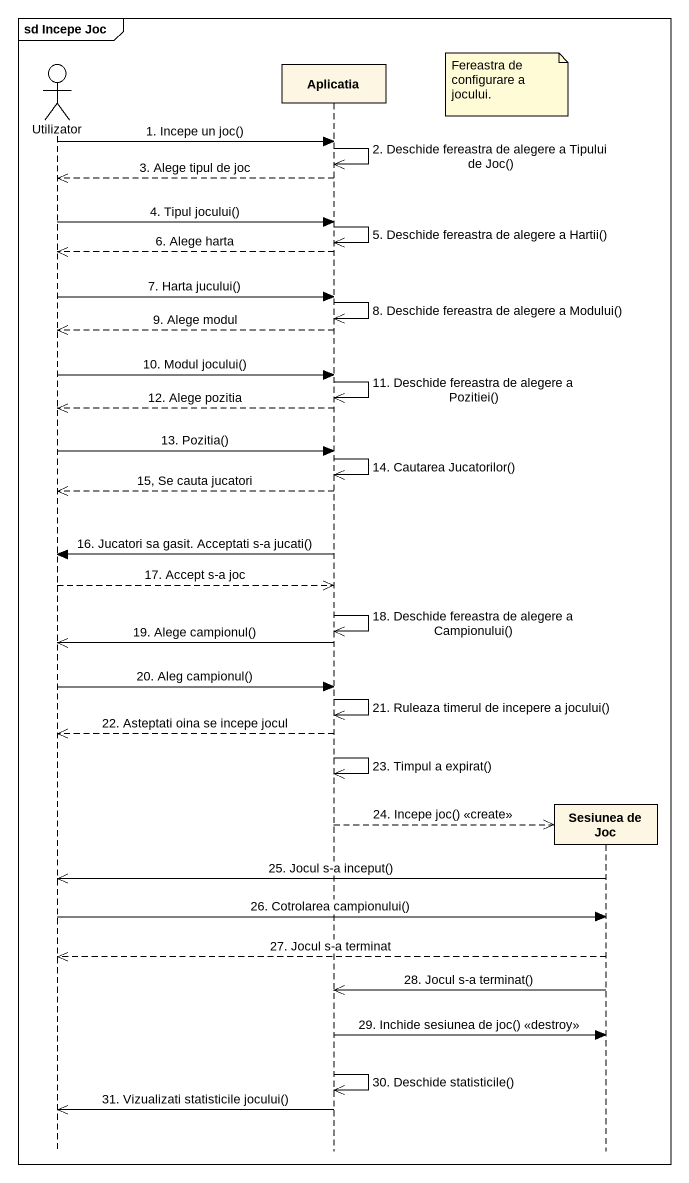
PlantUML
@startuml
mainframe sd Incepe Joc
hide footbox
actor Utilizator
participant Aplicatia
participant "Sesiunea de Joc" as Sesiunea_de_Joc

note left of Sesiunea_de_Joc : Fereastra de configurare a jocului.
Utilizator -> Aplicatia : 1. Incepe un joc()
Aplicatia ->> Aplicatia : 2. Deschide fereastra de alegere a Tipului de Joc()
Aplicatia -->> Utilizator : 3. Alege tipul de joc
Utilizator -> Aplicatia : 4. Tipul jocului()
Aplicatia ->> Aplicatia : 5. Deschide fereastra de alegere a Hartii()
Aplicatia -->> Utilizator : 6. Alege harta
Utilizator -> Aplicatia : 7. Harta jucului()
Aplicatia ->> Aplicatia : 8. Deschide fereastra de alegere a Modului()
Aplicatia -->> Utilizator : 9. Alege modul
Utilizator -> Aplicatia : 10. Modul jocului()
Aplicatia ->> Aplicatia : 11. Deschide fereastra de alegere a Pozitiei()
Aplicatia -->> Utilizator : 12. Alege pozitia
Utilizator -> Aplicatia : 13. Pozitia()
Aplicatia ->> Aplicatia : 14. Cautarea Jucatorilor()
Aplicatia -->> Utilizator : 15, Se cauta jucatori
Aplicatia -> Utilizator : 16. Jucatori sa gasit. Acceptati s-a jucati()
Utilizator -->> Aplicatia : 17. Accept s-a joc
Aplicatia ->> Aplicatia : 18. Deschide fereastra de alegere a Campionului()
Aplicatia ->> Utilizator : 19. Alege campionul()
Utilizator -> Aplicatia : 20. Aleg campionul()
Aplicatia ->> Aplicatia : 21. Ruleaza timerul de incepere a jocului()
Aplicatia -->> Utilizator : 22. Asteptati oina se incepe jocul
Aplicatia ->> Aplicatia : 23. Timpul a expirat()
Aplicatia -->> Sesiunea_de_Joc ** : 24. Incepe joc() <<create>>
Sesiunea_de_Joc ->> Utilizator : 25. Jocul s-a inceput()
Utilizator -> Sesiunea_de_Joc : 26. Cotrolarea campionului()
Sesiunea_de_Joc -->> Utilizator : 27. Jocul s-a terminat
Sesiunea_de_Joc ->> Aplicatia : 28. Jocul s-a terminat()
Aplicatia -> Sesiunea_de_Joc : 29. Inchide sesiunea de joc() <<destroy>>
Aplicatia ->> Aplicatia : 30. Deschide statisticile()
Aplicatia ->> Utilizator : 31. Vizualizati statisticile jocului()
@enduml
